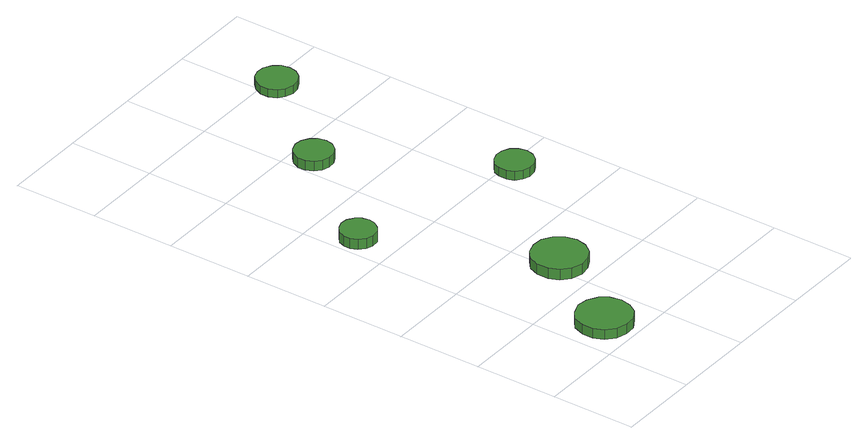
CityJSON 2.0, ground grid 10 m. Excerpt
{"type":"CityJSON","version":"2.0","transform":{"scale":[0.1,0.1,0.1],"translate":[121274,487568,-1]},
"CityObjects":{
"tree1":{"type":"SolitaryVegetationObject","attributes":{"function":"something"},"geometry":[{"type":"MultiSurface","lod":"1","boundaries":[[[0,1,2,3,4,5,6,7,8,9,10,11,12,13,14]],[[15,16,17,18,19,20,21,22,23,24,25,26,27,28,29]],[[0,29,28,1]],[[1,28,27,2]],[[2,27,26,3]],[[3,26,25,4]],[[4,25,24,5]],[[5,24,23,6]],[[6,23,22,7]],[[7,22,21,8]],[[8,21,20,9]],[[9,20,19,10]],[[10,19,18,11]],[[11,18,17,12]],[[12,17,16,13]],[[13,16,15,14]],[[14,15,29,0]]]}]},
"tree2":{"type":"SolitaryVegetationObject","attributes":{"function":"something"},"geometry":[{"type":"MultiSurface","lod":"1","boundaries":[[[30,31,32,33,34,35,36,37,38,39,40,41,42,43,44]],[[45,46,47,48,49,50,51,52,53,54,55,56,57,58,59]],[[30,59,58,31]],[[31,58,57,32]],[[32,57,56,33]],[[33,56,55,34]],[[34,55,54,35]],[[35,54,53,36]],[[36,53,52,37]],[[37,52,51,38]],[[38,51,50,39]],[[39,50,49,40]],[[40,49,48,41]],[[41,48,47,42]],[[42,47,46,43]],[[43,46,45,44]],[[44,45,59,30]]]}]},
"tree3":{"type":"SolitaryVegetationObject","attributes":{"function":"something"},"geometry":[{"type":"MultiSurface","lod":"1","boundaries":[[[60,61,62,63,64,65,66,67,68,69,70,71,72,73,74]],[[75,76,77,78,79,80,81,82,83,84,85,86,87,88,89]],[[60,89,88,61]],[[61,88,87,62]],[[62,87,86,63]],[[63,86,85,64]],[[64,85,84,65]],[[65,84,83,66]],[[66,83,82,67]],[[67,82,81,68]],[[68,81,80,69]],[[69,80,79,70]],[[70,79,78,71]],[[71,78,77,72]],[[72,77,76,73]],[[73,76,75,74]],[[74,75,89,60]]]}]},
"tree4":{"type":"SolitaryVegetationObject","attributes":{"function":"something"},"geometry":[{"type":"MultiSurface","lod":"1","boundaries":[[[90,91,92,93,94,95,96,97,98,99,100,101,102,103,104]],[[105,106,107,108,109,110,111,112,113,114,115,116,117,118,119]],[[90,119,118,91]],[[91,118,117,92]],[[92,117,116,93]],[[93,116,115,94]],[[94,115,114,95]],[[95,114,113,96]],[[96,113,112,97]],[[97,112,111,98]],[[98,111,110,99]],[[99,110,109,100]],[[100,109,108,101]],[[101,108,107,102]],[[102,107,106,103]],[[103,106,105,104]],[[104,105,119,90]]]}]},
"tree5":{"type":"SolitaryVegetationObject","attributes":{"function":"something"},"geometry":[{"type":"MultiSurface","lod":"1","boundaries":[[[120,121,122,123,124,125,126,127,128,129,130,131,132,133,134]],[[135,136,137,138,139,140,141,142,143,144,145,146,147,148,149]],[[120,149,148,121]],[[121,148,147,122]],[[122,147,146,123]],[[123,146,145,124]],[[124,145,144,125]],[[125,144,143,126]],[[126,143,142,127]],[[127,142,141,128]],[[128,141,140,129]],[[129,140,139,130]],[[130,139,138,131]],[[131,138,137,132]],[[132,137,136,133]],[[133,136,135,134]],[[134,135,149,120]]]}]},
"tree6":{"type":"SolitaryVegetationObject","attributes":{"function":"something"},"geometry":[{"type":"MultiSurface","lod":"1","boundaries":[[[150,151,152,153,154,155,156,157,158,159,160,161,162,163,164]],[[165,166,167,168,169,170,171,172,173,174,175,176,177,178,179]],[[150,179,178,151]],[[151,178,177,152]],[[152,177,176,153]],[[153,176,175,154]],[[154,175,174,155]],[[155,174,173,156]],[[156,173,172,157]],[[157,172,171,158]],[[158,171,170,159]],[[159,170,169,160]],[[160,169,168,161]],[[161,168,167,162]],[[162,167,166,163]],[[163,166,165,164]],[[164,165,179,150]]]}]}
},
"vertices":[
[78,40,19],[75,53,19],[68,63,19],[56,70,19],[43,72,19],[30,67,19],[20,59,19],[15,46,19],[15,33,19],[20,21,19],[30,12,19],[43,8,19],[56,9,19],[68,16,19],[75,27,19],[75,27,7],[68,16,7],[56,9,7],[43,8,7],[30,12,7],[20,21,7],[15,33,7],[15,46,7],[20,59,7],[30,67,7],[43,72,7],[56,70,7],[68,63,7],[75,53,7],[78,40,7],
[48,347,19],[46,355,19],[41,362,19],[34,367,19],[25,368,19],[17,365,19],[10,359,19],[7,351,19],[7,343,19],[10,335,19],[17,329,19],[25,326,19],[34,327,19],[41,332,19],[46,339,19],[46,339,6],[41,332,6],[34,327,6],[25,326,6],[17,329,6],[10,335,6],[7,343,6],[7,351,6],[10,359,6],[17,365,6],[25,368,6],[34,367,6],[41,362,6],[46,355,6],[48,347,6],
[145,146,19],[142,159,19],[134,170,19],[123,177,19],[110,178,19],[97,174,19],[87,165,19],[82,153,19],[82,139,19],[87,127,19],[97,118,19],[110,114,19],[123,116,19],[134,122,19],[142,133,19],[142,133,6],[134,122,6],[123,116,6],[110,114,6],[97,118,6],[87,127,6],[82,139,6],[82,153,6],[87,165,6],[97,174,6],[110,178,6],[123,177,6],[134,170,6],[142,159,6],[145,146,6],
[147,474,18],[145,484,18],[139,491,18],[131,496,18],[122,497,18],[113,494,18],[106,488,18],[102,479,18],[102,470,18],[106,461,18],[113,455,18],[122,452,18],[131,453,18],[139,457,18],[145,465,18],[145,465,6],[139,457,6],[131,453,6],[122,452,6],[113,455,6],[106,461,6],[102,470,6],[102,479,6],[106,488,6],[113,494,6],[122,497,6],[131,496,6],[139,491,6],[145,484,6],[147,474,6],
[255,290,18],[253,299,18],[247,307,18],[239,311,18],[230,312,18],[221,309,18],[214,303,18],[211,295,18],[211,285,18],[214,277,18],[221,271,18],[230,268,18],[239,269,18],[247,273,18],[253,281,18],[253,281,7],[247,273,7],[239,269,7],[230,268,7],[221,271,7],[214,277,7],[211,285,7],[211,295,7],[214,303,7],[221,309,7],[230,312,7],[239,311,7],[247,307,7],[253,299,7],[255,290,7],
[240,588,17],[238,598,17],[232,606,17],[223,611,17],[214,612,17],[204,609,17],[197,602,17],[193,593,17],[193,583,17],[197,574,17],[204,568,17],[214,565,17],[223,566,17],[232,571,17],[238,579,17],[238,579,7],[232,571,7],[223,566,7],[214,565,7],[204,568,7],[197,574,7],[193,583,7],[193,593,7],[197,602,7],[204,609,7],[214,612,7],[223,611,7],[232,606,7],[238,598,7],[240,588,7]
]}
